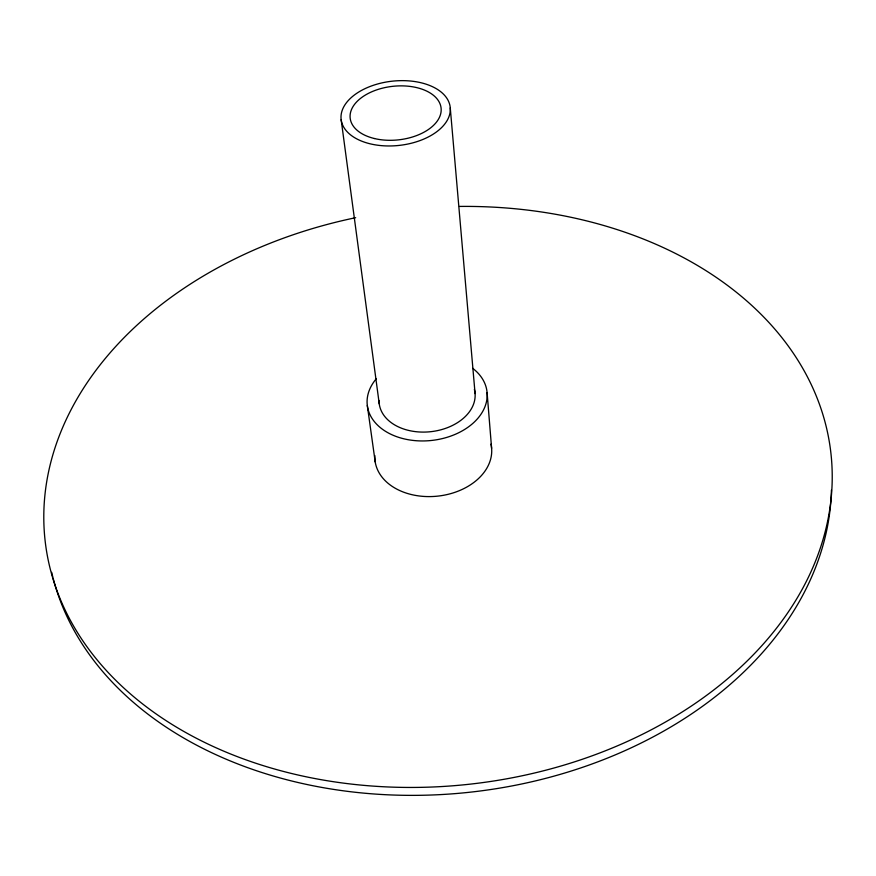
<?xml version="1.0" encoding="UTF-8"?>
<svg xmlns="http://www.w3.org/2000/svg" width="876" height="876" viewBox="0 0 876 876"><rect width="100%" height="100%" fill="white"/><g stroke="black" fill="none" stroke-linecap="round" stroke-linejoin="round"><path stroke-width="1.31" d="M367.307 405.511L375.213 461.948M341.158 119.716L379.253 403.902M450.264 107.923A54.881 32.303 -6.3 0 1 370.471 143.894A54.881 32.303 -6.3 0 1 366.234 88.082A54.881 32.303 -6.3 0 1 450.264 107.923L475.077 393.587M487.1 392.612L491.611 448.359M831.423 490.122A393.696 289.058 -6.3 0 1 472.186 791.959A393.696 289.058 -6.3 0 1 53.162 578.39M52.856 577.174A393.696 289.058 -6.3 0 1 51.684 572.324M459.451 206.429A395.328 289.014 -6.3 0 1 785.892 615.489A395.328 289.014 -6.3 0 1 123.166 687.419A395.328 289.014 -6.3 0 1 355.656 217.697M490.965 444.143A58.615 42.366 -6.3 0 1 436.96 496.21A58.615 42.366 -6.3 0 1 374.851 455.575M472.755 368.369A60.247 42.223 -6.3 0 1 470.587 425.287A60.247 42.223 -6.3 0 1 390.225 433.938A60.247 42.223 -6.3 0 1 376.297 378.76M474.365 389.404A48.191 33.77 -6.3 0 1 431.222 431.638A48.191 33.77 -6.3 0 1 379.056 400.518M374.501 138.55A45.727 26.915 -6.3 0 0 441.143 108.712A45.727 26.915 -6.3 0 0 371.249 92.013A45.727 26.915 -6.3 0 0 374.501 138.55"/></g></svg>
